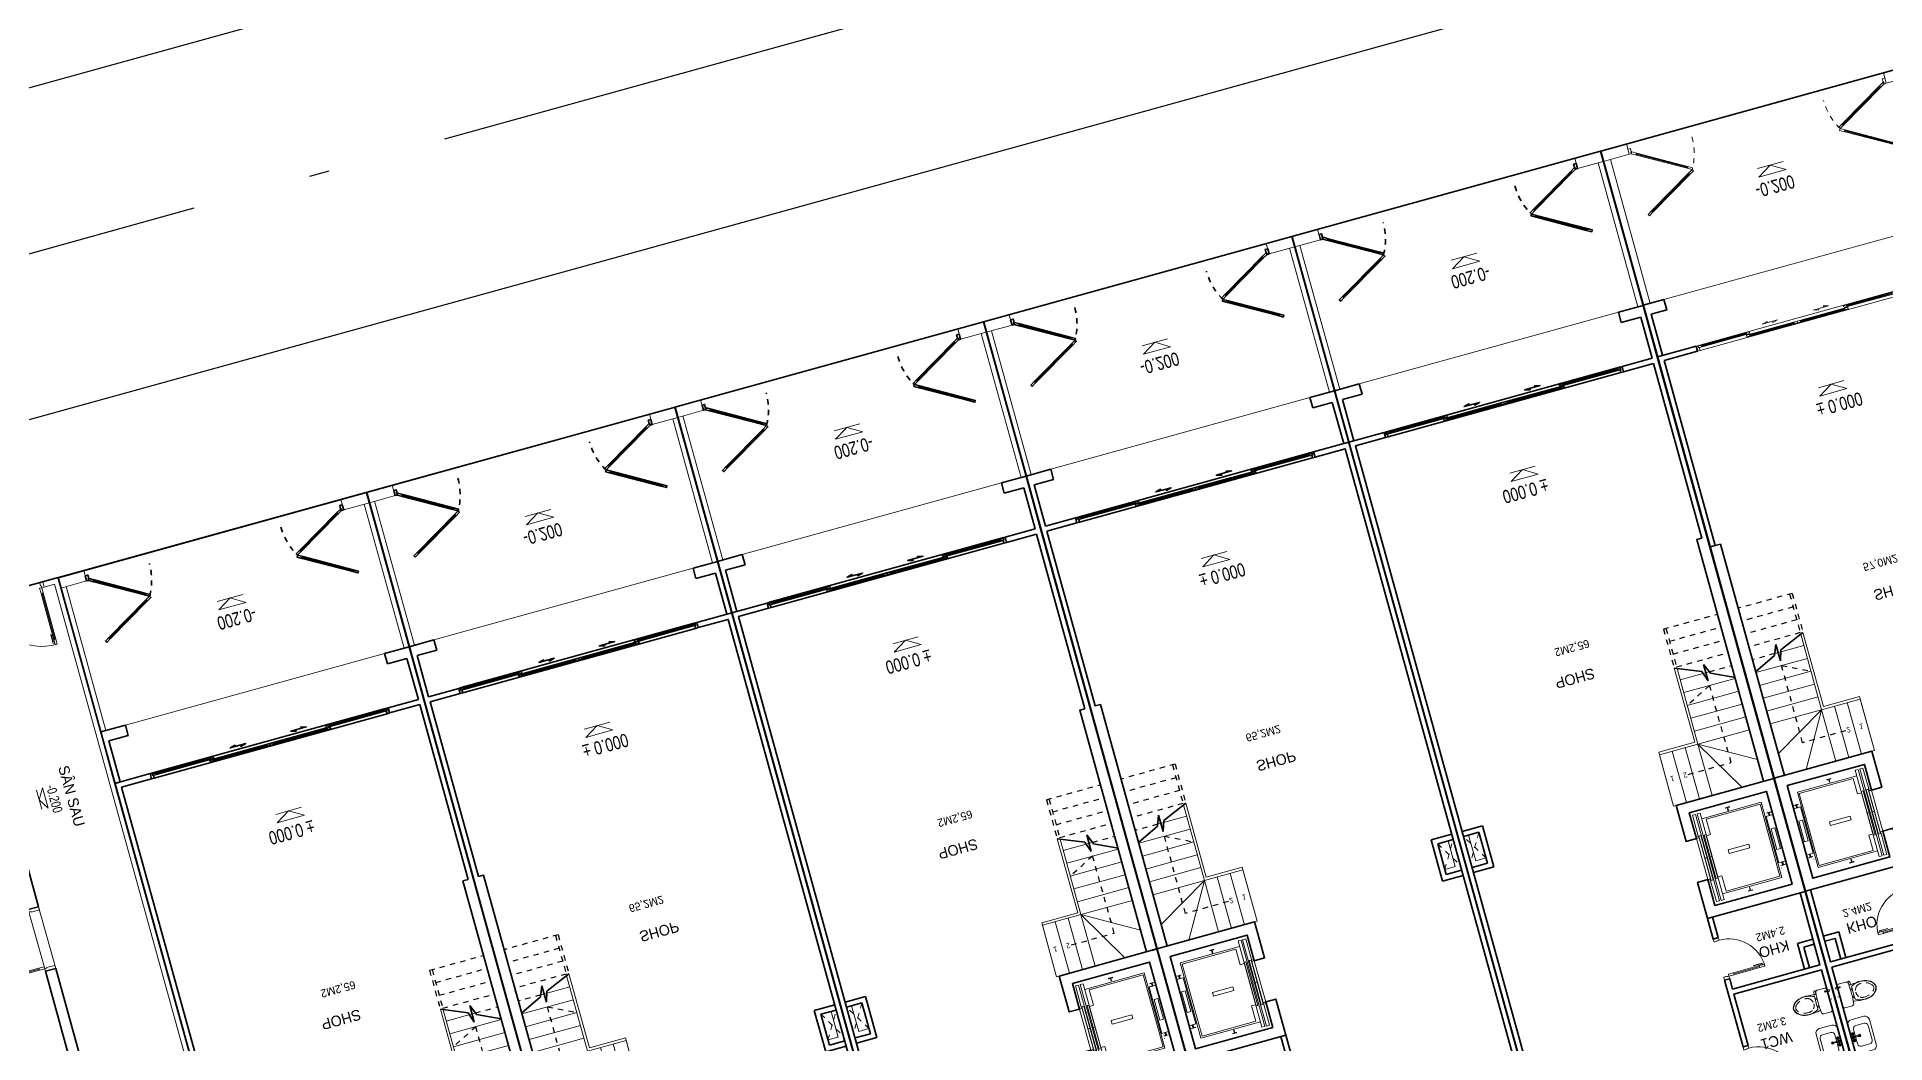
# Model space of a CAD drawing. Header units: metres. Extents: x 551291 to 569219, y 2064429 to 2066248.
# Drawn here: x 552673.73 to 552708.38, y 2065800.27 to 2065819.14 of the extents above; entities that cross this region are included whole.
import ezdxf

# ---------------------------------------------------------------- set-up
doc = ezdxf.new("R2010")
doc.units = ezdxf.units.M
for name, pattern in [('$AUDIT_BAD_LTYPE2', [0]), ('ACAD_ISO10W100', [18.5, 12, -3, 0.5, -3]), ('CENTER', [2, 1.25, -0.25, 0.25, -0.25]), ('DASHDOT2', [0.5, 0.25, -0.125, 0, -0.125]), ('HIDDEN', [0.375, 0.25, -0.125]), ('HIDDEN2', [0.1875, 0.125, -0.0625]), ('xref-thap C (mb tang 32-2)$0$HIDDEN', [0.375, 0.25, -0.125])]:
    doc.linetypes.add(name, pattern=pattern)
doc.layers.get('0').update_dxf_attribs({"linetype": 'CONTINUOUS'})
doc.layers.get('DEFPOINTS').update_dxf_attribs({"linetype": 'CONTINUOUS'})
for name, color, linetype in [('-AREA', 2, 'CONTINUOUS'), ('1-NETMANH', 8, 'CONTINUOUS'), ('APOLIC', 7, 'CONTINUOUS'), ('ChiaLo', 128, 'CENTER'), ('datOlienke', 42, 'CONTINUOUS'), ('LogDg', 7, 'CONTINUOUS'), ('LoLK', 6, 'CONTINUOUS'), ('TEXT25', 2, 'CONTINUOUS'), ('TimDg', 222, 'CONTINUOUS'), ('ViaHeS', 32, 'CONTINUOUS')]:
    doc.layers.add(name, color=color, linetype=linetype)
for name, color, linetype, lineweight in [('-CONCRETE', 1, 'CONTINUOUS', 35), ('-DIM', 9, 'CONTINUOUS', 13), ('-DOOR', 137, 'CONTINUOUS', 9), ('-FURNITURE', 46, 'CONTINUOUS', 9), ('-HATCH', 8, 'CONTINUOUS', 5), ('-HIDE', 3, 'HIDDEN', 13), ('-KH', 143, 'CONTINUOUS', 13), ('-LINE1', 7, 'CONTINUOUS', 18), ('-LINE2', 252, 'CONTINUOUS', 9), ('-TEXT', 7, 'CONTINUOUS', 15), ('-WALL', 4, 'CONTINUOUS', 35), ('text', 7, 'CONTINUOUS', 25)]:
    doc.layers.add(name, color=color, linetype=linetype, lineweight=lineweight)
doc.styles.add('1', font='arial.ttf')
doc.styles.add('SVN_AVO_thuong', font='')
doc.styles.add('T1', font='', dxfattribs={"height": 200})
doc.styles.add('vnavanth', font='', dxfattribs={"width": 0.8})
doc.styles.get('SVN_AVO_thuong').set_extended_font_data('SVN-Avo')
doc.styles.get('T1').set_extended_font_data('VNgeometric Light')
doc.styles.get('vnavanth').set_extended_font_data('.VnAvantH')

# ---------------------------------------------------------------- blocks, each defined once
blk = doc.blocks.new('A$C18091ED7')
for p, q in [((-83, -267), (-83, -300)), ((-83, -278), (-83, -288)), ((-61, -290), (-83, -290)), ((-63, -265), (-81, -265)), ((-61, -267), (-61, -300)), ((0, -42), (0, 0)), ((61, -267), (61, -300)), ((61, -290), (83, -290)), ((63, -265), (81, -265)), ((83, -267), (83, -300)), ((83, -278), (83, -288)), ((146, -27), (179, -27)), ((146, -27), (146, -30)), ((146, -30), (166, -30)), ((153, -37), (146, -30)), ((152, 0), (152, -27)), ((152, 0), (179, 0)), ((153, -37), (166, -37)), ((153, -40), (153, -37)), ((153, -40), (178, -40)), ((153, -40), (178, -40)), ((153, -40), (153, -42)), ((165, -262), (165, -290)), ((185, -30), (166, -30)), ((178, -37), (166, -37)), ((168, -260), (228, -260)), ((168, -292), (207, -292)), ((185, -30), (178, -37)), ((178, -37), (178, -40)), ((178, -40), (178, -42)), ((179, 0), (179, -27)), ((179, -27), (185, -27)), ((185, -27), (185, -30)), ((231, -274), (231, -262))]:
    blk.add_line(p, q)
for points in [[(230, -219, -0.137407), (225, -235), (222, -241, -0.236081), (198, -255, -0.051961), (-198, -255, -0.236081), (-222, -241), (-225, -235, -0.137407), (-230, -219), (-230, -72, -0.198912), (-226, -63), (-209, -46, -0.198912), (-200, -42), (0, -42), (200, -42, -0.198912), (209, -46), (226, -63, -0.198912), (230, -72)], [(144, -619, -0.212405), (26, -734, -0.027685), (-1, -739, -0.022279), (-26, -734, -0.212405), (-144, -619, -0.142796), (-167, -428, -0.093005), (-128, -309, -0.256439), (-111, -300), (0, -300), (111, -300, -0.256439), (128, -309, -0.093005), (167, -428, -0.142796)]]:
    blk.add_lwpolyline(points, format="xyb", close=True)
at = {"linetype": 'xref-thap C (mb tang 32-2)$0$HIDDEN', "ltscale": 100}
blk.add_lwpolyline([(61, -669, -0.199031), (0, -699, -0.199031), (-61, -669, -0.218924), (-132, -478, -0.153791), (-112, -404, -0.236701), (0, -348, -0.236701), (112, -404, -0.153791), (132, -478, -0.218924)], format="xyb", close=True, dxfattribs=at)
blk.add_circle((166, -78), 13.9)
for centre, radius, start, end in [((-81, -267), 1.98, 90, 180), ((-63, -267), 1.98, 0, 90), ((63, -267), 1.98, 90, 180), ((81, -267), 1.98, 0, 90), ((168, -262), 2.47, 90, 180), ((168, -290), 2.47, 180, 270), ((207, -277), 15.5, 270, 306.4659), ((168, -225), 80.1, 306.4659, 320.3123), ((228, -274), 2.47, 320.3123, 0)]:
    blk.add_arc(centre, radius, start, end)
for points in [[(-156, -259), (-157, -267), (-164, -328), (-169, -385), (-184, -528), (-136, -679), (-50, -735), (-20, -741), (0, -744)], [(156, -259), (157, -267), (164, -328), (169, -385), (184, -528), (136, -679), (50, -735), (20, -741), (0, -744)]]:
    blk.add_open_spline(points, degree=3, knots=[130.613938, 130.613938, 130.613938, 130.613938, 152.852109, 311.129351, 417.703951, 561.383393, 697.692632, 710.812262, 710.812262, 710.812262, 710.812262])
blk = doc.blocks.new('X-5M-DH-2-CORE$0$A$C75E80C28')
at = {"layer": '-LINE2', "linetype": 'Continuous', "ltscale": 2}
for p, q in [((-731, -149), (731, -149)), ((-731, -1305), (-731, -149)), ((-700, -179), (700, -179)), ((-700, -1225), (-700, -179)), ((-557, -112), (-560, -112)), ((-510, -22), (-510, -51)), ((-507, -22), (-510, -22)), ((-510, -109), (-510, -79)), ((-507, -22), (-507, -51)), ((-507, -109), (-507, -79)), ((-456, -57), (-501, -57)), ((-456, -60), (-501, -60)), ((-456, -70), (-501, -70)), ((-456, -73), (-501, -73)), ((-453, -63), (-453, -67)), ((-450, -63), (-450, -67)), ((450, -63), (450, -67)), ((453, -63), (453, -67)), ((456, -57), (501, -57)), ((456, -60), (501, -60)), ((456, -70), (501, -70)), ((456, -73), (501, -73)), ((457, -112), (460, -112)), ((507, -22), (510, -22)), ((507, -22), (507, -51)), ((507, -109), (507, -79)), ((510, -22), (510, -51)), ((510, -109), (510, -79)), ((700, -1225), (700, -179)), ((731, -1305), (731, -149)), ((840, -1305), (-840, -1305)), ((-840, -1365), (-840, -1305)), ((840, -1365), (-840, -1365)), ((-700, -1225), (-400, -1225)), ((425, -1309), (-425, -1309)), ((-425, -1343), (-425, -1309)), ((425, -1343), (-425, -1343)), ((-400, -1305), (-400, -1225)), ((0, -1309), (0, -1343)), ((700, -1225), (400, -1225)), ((400, -1305), (400, -1225)), ((425, -1343), (425, -1309)), ((840, -1365), (840, -1305)), ((840, -1395), (-840, -1395)), ((-840, -1395), (-840, -1455)), ((-840, -1455), (-435, -1455)), ((-435, -1450), (-435, -1460)), ((-435, -1450), (-400, -1450)), ((-435, -1460), (-425, -1460)), ((-435, -1490), (-435, -1500)), ((-435, -1490), (-425, -1490)), ((-435, -1500), (-400, -1500)), ((-433, -1452), (-433, -1458)), ((-433, -1452), (-402, -1452)), ((-433, -1458), (-425, -1458)), ((-433, -1492), (-433, -1498)), ((-433, -1492), (-425, -1492)), ((-433, -1498), (-402, -1498)), ((430, -1406), (-430, -1406)), ((-430, -1406), (-430, -1446)), ((430, -1446), (-430, -1446)), ((-425, -1458), (-425, -1460)), ((-425, -1490), (-425, -1492)), ((-402, -1452), (-402, -1498)), ((400, -1450), (-400, -1450)), ((-400, -1450), (-400, -1500)), ((0, -1406), (0, -1446)), ((400, -1450), (400, -1500)), ((435, -1450), (400, -1450)), ((435, -1500), (400, -1500)), ((402, -1452), (402, -1498)), ((433, -1452), (402, -1452)), ((433, -1498), (402, -1498)), ((433, -1458), (425, -1458)), ((425, -1458), (425, -1460)), ((435, -1460), (425, -1460)), ((425, -1490), (425, -1492)), ((435, -1490), (425, -1490)), ((433, -1492), (425, -1492)), ((430, -1406), (430, -1446)), ((433, -1452), (433, -1458)), ((433, -1492), (433, -1498)), ((435, -1450), (435, -1460)), ((840, -1455), (435, -1455)), ((435, -1490), (435, -1500)), ((840, -1395), (840, -1455))]:
    blk.add_line(p, q, dxfattribs=at)
for points in [[(-450, 0), (-450, -130), (450, -130), (450, 0)], [(-200, -29), (200, -29), (200, -101), (-200, -101)], [(-36, -584), (36, -584), (36, -984), (-36, -984)]]:
    blk.add_lwpolyline(points, close=True, dxfattribs=at)
for points in [[(-780, -789), (-751, -789, 0.414214), (-750, -788), (-750, -784), (-750, -780, 0.414214), (-751, -779), (-780, -779, -0.256978), (-784, -782), (-798, -782, -0.414214), (-801, -779), (-804, -749, 0.414214), (-807, -746), (-812, -746), (-812, -784), (-812, -821), (-807, -821, 0.414214), (-804, -818), (-801, -789, -0.414214), (-798, -786), (-784, -786, -0.256978), (-780, -789)], [(780, -789), (751, -789, -0.414214), (750, -788), (750, -784), (750, -780, -0.414214), (751, -779), (780, -779, 0.256978), (784, -782), (798, -782, 0.414214), (801, -779), (804, -749, -0.414214), (807, -746), (812, -746), (812, -784), (812, -821), (807, -821, -0.414214), (804, -818), (801, -789, 0.414214), (798, -786), (784, -786, 0.256978), (780, -789)]]:
    blk.add_lwpolyline(points, format="xyb", dxfattribs=at)
for centre, radius, start, end in [((-501, -51), 9.4, 180, 270), ((-501, -79), 9.4, 90, 180), ((-501, -51), 6.2, 180, 270), ((-501, -79), 6.2, 90, 180), ((-456, -63), 6.2, 0, 90), ((-456, -63), 3, 0, 90), ((-456, -67), 6.2, 270, 0), ((-456, -67), 3, 270, 0), ((456, -63), 6.2, 90, 180), ((456, -67), 6.2, 180, 270), ((456, -63), 3, 90, 180), ((456, -67), 3, 180, 270), ((501, -51), 6.2, 270, 0), ((501, -51), 9.4, 270, 0), ((501, -79), 9.4, 0, 90), ((501, -79), 6.2, 0, 90)]:
    blk.add_arc(centre, radius, start, end, dxfattribs=at)
blk = doc.blocks.new('A$C3F71457E')
at = {"layer": '-CONCRETE'}
blk.add_lwpolyline([(0, -100), (0, 400), (-1500, 400), (-1500, -1400), (0, -1400), (0, -900), (200, -900), (200, -1600), (-1700, -1600), (-1700, 600), (200, 600), (200, -100), (0, -100)], dxfattribs=at)
at = {"layer": '-LINE1'}
blk.add_line((0, -900), (0, -100), dxfattribs=at)
at = {"color": 2, "rotation": 90}
blk.add_blockref('X-5M-DH-2-CORE$0$A$C75E80C28', (-1500, -500), dxfattribs=at)
blk = doc.blocks.new('*U1202')
at = {"linetype": '$AUDIT_BAD_LTYPE2'}
for p, q in [((70, 100), (70, 600)), ((90, 600), (90, 100))]:
    blk.add_line(p, q, dxfattribs=at)
for points in [[(50, 600), (90, 600), (90, 700), (50, 700), (50, 600)], [(50, 603), (50, 100)], [(50, 100), (90, 100), (90, 0), (50, 0), (50, 100)]]:
    blk.add_lwpolyline(points)
for points in [[(118, 495), (118, 664), (90, 664), (90, 636), (113, 636), (113, 495)], [(0, 0), (50, 0), (50, -40), (60, -40), (60, -100), (0, -100)], [(800, 0), (750, 0), (750, -40), (740, -40), (740, -100), (800, -100)]]:
    blk.add_lwpolyline(points, close=True)
at = {"linetype": '$AUDIT_BAD_LTYPE2', "ltscale": 0.3}
blk.add_arc((50, 0), 700, 0, 90, dxfattribs=at)
blk = doc.blocks.new('lavabo4')
for p, q in [((241, 0), (-241, 0)), ((-327, -86), (-327, -330)), ((-200, -138), (-200, -305)), ((141, -80), (-141, -80)), ((-74, -39), (-79, -39)), ((-74, -44), (-79, -44)), ((-67, -33), (-67, -28)), ((-67, -50), (-67, -55)), ((-63, -33), (-63, -28)), ((-63, -50), (-63, -55)), ((-57, -39), (-52, -39)), ((-57, -44), (-52, -44)), ((-9, -57), (-9, -123)), ((9, -123), (9, -57)), ((57, -39), (52, -39)), ((57, -44), (52, -44)), ((63, -33), (63, -28)), ((63, -50), (63, -55)), ((68, -33), (68, -28)), ((68, -50), (68, -55)), ((74, -39), (79, -39)), ((74, -44), (79, -44)), ((200, -305), (200, -138)), ((327, -330), (327, -86)), ((-241, -416), (241, -416)), ((-141, -363), (141, -363))]:
    blk.add_line(p, q)
for centre, radius in [((-65, -42), 24.8), ((-83, -42), 5.03), ((-65, -42), 9), ((-65, -24), 5.03), ((-65, -60), 5.03), ((-47, -42), 5.03), ((0, -159), 22.8), ((0, -159), 14.1), ((0, -42), 9), ((65, -42), 24.8), ((47, -42), 5.03), ((65, -42), 9), ((65, -24), 5.03), ((65, -60), 5.03), ((83, -42), 5.03)]:
    blk.add_circle(centre, radius)
for centre, radius, start, end in [((-241, -86), 86.1, 90, 180), ((-241, -330), 86.1, 180, 270), ((-141, -138), 58.8, 90, 180), ((-141, -305), 58.8, 180, 270), ((-65, -42), 18, 105.2407, 164.2093), ((-65, -42), 18, 196.2342, 253.9047), ((-65, -42), 18, 16.4413, 74.0789), ((-65, -42), 18, 286.12, 344.0884), ((0, -42), 27, 289.6514, 250.3603), ((0, -42), 18, 300.3431, 239.7554), ((0, -123), 9, 180, 0), ((65, -42), 18, 106.12, 164.0884), ((65, -42), 18, 196.4413, 254.0789), ((65, -42), 18, 16.2342, 73.9047), ((65, -42), 18, 285.2407, 344.2093), ((141, -138), 58.8, 0, 90), ((141, -305), 58.8, 270, 0), ((241, -86), 86.1, 0, 90), ((241, -330), 86.1, 270, 0)]:
    blk.add_arc(centre, radius, start, end)
blk = doc.blocks.new('A$Cf949713d')
at = {"layer": '-LINE1'}
for p, q in [((1754, 3250), (4, 3250)), ((1004, 2250), (427, 3250)), ((1004, 3250), (1004, 2250)), ((1254, 2250), (1254, 3250)), ((1254, 3250), (1254, 2250)), ((1504, 2250), (1504, 3250)), ((1504, 3250), (1504, 2250)), ((1754, 2250), (1754, 3250)), ((1754, 3250), (1754, 2200)), ((1004, 2250), (4, 2827)), ((1004, 780), (1004, 2250)), ((1004, 2250), (1754, 2250)), ((1054, 2200), (1054, 759)), ((1054, 2200), (1754, 2200))]:
    blk.add_line(p, q, dxfattribs=at)
at = {"layer": '-LINE1', "lineweight": 18}
for p, q in [((4, 3250), (4, 1250)), ((1004, 2250), (4, 2250)), ((1004, 2000), (4, 2000)), ((1004, 1750), (4, 1750)), ((1004, 1500), (4, 1500)), ((1004, 1250), (4, 1250)), ((1004, 1000), (439, 1000))]:
    blk.add_line(p, q, dxfattribs=at)
at = {"layer": '-WALL'}
for p, q in [((426, 1032), (0, 1235)), ((505, 1160), (503, 839)), ((570, 962), (505, 1160)), ((503, 839), (426, 1032)), ((1054, 759), (570, 962))]:
    blk.add_line(p, q, dxfattribs=at)
at = {"layer": '1-NETMANH', "linetype": 'DASHDOT2'}
for p, q in [((4, 1233), (4, 0)), ((439, 1000), (4, 1000)), ((1004, 750), (4, 750)), ((1004, 0), (1004, 780)), ((1054, 0), (1054, 759)), ((1004, 500), (4, 500)), ((1004, 250), (4, 250)), ((1054, 0), (4, 0))]:
    blk.add_line(p, q, dxfattribs=at)
blk.add_lwpolyline([(1331, 2750), (496, 2750), (502, 1250), (502, 1250), (1004, 1500), (1004, 1500)], dxfattribs=at)
at = {"layer": '-TEXT', "color": 2, "style": 'vnavanth'}
for s, p in [('2', (1351, 2698)), ('1', (1600, 2698))]:
    blk.add_text(s, height=100, dxfattribs=at).set_placement(p)
blk = doc.blocks.new('*U1193')
at = {"color": 8, "ltscale": 100}
for p, q in [((50, 100), (4580, 100)), ((50, 0), (4580, 0))]:
    blk.add_line(p, q, dxfattribs=at)
at = {"ltscale": 100}
for p, q in [((105, 45), (1148, 45)), ((1148, 10), (105, 10)), ((1218, 90), (2245, 90)), ((2245, 55), (1218, 55)), ((3413, 90), (2385, 90)), ((2385, 55), (3413, 55)), ((4525, 45), (3483, 45)), ((3483, 10), (4525, 10))]:
    blk.add_line(p, q, dxfattribs=at)
for points in [[(50, 100), (0, 100), (0, 0), (50, 0), (50, 10), (35, 10), (35, 45), (50, 45)], [(4630, 0), (4580, 0), (4580, 10), (4595, 10), (4595, 45), (4580, 45), (4580, 100), (4630, 100)]]:
    blk.add_lwpolyline(points, close=True)
for points in [[(105, 32), (95, 32), (95, 22), (105, 22), (105, 10), (35, 10), (35, 45), (105, 45)], [(1148, 90), (1218, 90), (1218, 77), (1208, 77), (1208, 67), (1218, 67), (1218, 55), (1148, 55)], [(1218, 10), (1148, 10), (1148, 22), (1158, 22), (1158, 32), (1148, 32), (1148, 45), (1218, 45)], [(2245, 67), (2255, 67), (2255, 77), (2245, 77), (2245, 90), (2315, 90), (2315, 55), (2245, 55)], [(2385, 67), (2375, 67), (2375, 77), (2385, 77), (2385, 90), (2315, 90), (2315, 55), (2385, 55)], [(3483, 90), (3413, 90), (3413, 77), (3423, 77), (3423, 67), (3413, 67), (3413, 55), (3483, 55)], [(3413, 10), (3483, 10), (3483, 22), (3473, 22), (3473, 32), (3483, 32), (3483, 45), (3413, 45)], [(4525, 32), (4535, 32), (4535, 22), (4525, 22), (4525, 10), (4595, 10), (4595, 45), (4525, 45)]]:
    blk.add_lwpolyline(points, close=True, dxfattribs=at)
at = {"color": 8, "ltscale": 100}
for points in [[(1158, 32), (1158, 22), (95, 22), (95, 32)], [(1208, 67), (1208, 77), (2255, 77), (2255, 67)], [(3423, 67), (3423, 77), (2375, 77), (2375, 67)], [(3473, 32), (3473, 22), (4535, 22), (4535, 32)]]:
    blk.add_lwpolyline(points, close=True, dxfattribs=at)
for points in [[(1677, -65), (1677, -90), (1577, -65), (1877, -65), (1777, -40), (1777, -65)], [(2954, -65), (2954, -90), (3054, -65), (2754, -65), (2854, -40), (2854, -65)]]:
    blk.add_lwpolyline(points)
blk = doc.blocks.new('MAU M1SH')
at = {"layer": '-HIDE', "ltscale": 10}
for p, q in [((5120, 9000), (5420, 8500)), ((5120, 8500), (5419, 9000))]:
    blk.add_line(p, q, dxfattribs=at)
at = {"layer": '-KH'}
for p, q in [((2271, 2164), (2768, 2164)), ((2265, -1975), (2762, -1975))]:
    blk.add_line(p, q, dxfattribs=at)
for points in [[(2783, 2323), (2256, 2323), (2520, 2164)], [(2777, -1816), (2250, -1816), (2514, -1975)]]:
    blk.add_lwpolyline(points, close=True, dxfattribs=at)
for points in [[(2520, 2164), (2520, 2323), (2783, 2323), (2520, 2164)], [(2514, -1975), (2514, -1816), (2777, -1816), (2514, -1975)]]:
    blk.add_solid(points, dxfattribs=at)
at = {"layer": '-LINE1'}
for p, q in [((5320, 9000), (5120, 9000)), ((5320, 9000), (5320, 8500)), ((0, -200), (5040, -200))]:
    blk.add_line(p, q, dxfattribs=at)
at = {"layer": '-LINE1', "lineweight": 18}
for p, q in [((-480, 800), (-480, -3200)), ((5520, 800), (5520, -3200)), ((-381, -3000), (-381, -200)), ((5420, -3000), (5420, -200)), ((20, -3100), (20, -3000))]:
    blk.add_line(p, q, dxfattribs=at)
for points in [[(-480, -3200), (20, -3200), (20, -3000), (-480, -3000)], [(5020, -3200), (5520, -3200), (5520, -3000), (5020, -3000)]]:
    blk.add_lwpolyline(points, close=True, dxfattribs=at)
at = {"layer": '-WALL'}
for p, q in [((-180, 12600), (-180, 12200)), ((-80, 12600), (-80, 12100)), ((-380, 12200), (-180, 12200)), ((-380, 12100), (-80, 12100)), ((5020, 9200), (5419, 9200)), ((5020, 9200), (5020, 8400)), ((5120, 9100), (5419, 9100)), ((5120, 9100), (5120, 8500)), ((-380, 9000), (-480, 9000)), ((-480, 9000), (-480, 800)), ((5020, 8400), (5420, 8400)), ((5120, 8500), (5420, 8500)), ((-380, 900), (-380, 4300)), ((-480, 800), (-480, -200)), ((-381, 800), (205, 800)), ((-381, 0), (-381, 800)), ((205, 900), (-380, 900)), ((205, 800), (205, 900)), ((4835, 800), (4835, 900)), ((5520, 800), (5420, 800)), ((5420, 800), (5420, 0)), ((5520, -200), (5520, 800)), ((0, 0), (-381, 0)), ((0, 0), (0, -200)), ((5040, 0), (5420, 0)), ((0, -200), (-480, -200)), ((5040, -200), (5040, 0)), ((5040, -200), (5520, -200))]:
    blk.add_line(p, q, dxfattribs=at)
for points in [[(-480, 16800), (5520, 16800), (5520, -3200), (-480, -3200)], [(1320, 11600), (1420, 11600), (1420, 11200), (1320, 11200)]]:
    blk.add_lwpolyline(points, close=True, dxfattribs=at)
for points in [[(-380, 12700), (1320, 12700), (1320, 13700), (1420, 13700), (1420, 12400), (1320, 12400), (1320, 12600), (-380, 12600), (-380, 11200), (-480, 11200), (-480, 14800), (420, 14800), (420, 14600), (-380, 14600), (-380, 12700)], [(4670, 14800), (5520, 14800), (5520, 800), (4835, 800), (4835, 900), (5419, 900), (5419, 14600), (4670, 14600), (4670, 14800)], [(-380, 4300), (-280, 4300), (-280, 9000)]]:
    blk.add_lwpolyline(points, dxfattribs=at)
at = {"ltscale": 100}
for p, q in [((995, -2360), (146, -1870)), ((164, -1839), (1013, -2329)), ((4876, -1839), (4027, -2329)), ((4044, -2360), (4893, -1870)), ((995, -2460), (146, -2950)), ((164, -2980), (1013, -2490)), ((4876, -2980), (4027, -2490)), ((4044, -2460), (4893, -2950))]:
    blk.add_line(p, q, dxfattribs=at)
for points in [[(158, -1850), (149, -1845), (144, -1854), (153, -1859), (146, -1870), (60, -1820), (77, -1789), (164, -1839)], [(4882, -1850), (4891, -1845), (4896, -1854), (4887, -1859), (4893, -1870), (4980, -1820), (4962, -1789), (4876, -1839)], [(1082, -2410), (995, -2360), (1001, -2349), (1010, -2354), (1015, -2345), (1006, -2340), (1013, -2329), (1099, -2379)], [(1082, -2410), (995, -2460), (1001, -2471), (1010, -2466), (1015, -2474), (1006, -2479), (1013, -2490), (1099, -2440)], [(3958, -2410), (4044, -2360), (4038, -2349), (4030, -2354), (4025, -2345), (4033, -2340), (4027, -2329), (3940, -2379)], [(3958, -2410), (4044, -2460), (4038, -2471), (4030, -2466), (4025, -2474), (4033, -2479), (4027, -2490), (3940, -2440)], [(70, -3035), (60, -3035), (60, -3000), (20, -3000), (20, -3100), (70, -3100)], [(158, -2969), (149, -2974), (144, -2966), (153, -2961), (146, -2950), (60, -3000), (77, -3030), (164, -2980)], [(4882, -2969), (4891, -2974), (4896, -2966), (4887, -2961), (4893, -2950), (4980, -3000), (4962, -3030), (4876, -2980)], [(4970, -3035), (4980, -3035), (4980, -3000), (5020, -3000), (5020, -3100), (4970, -3100)]]:
    blk.add_lwpolyline(points, close=True, dxfattribs=at)
at = {"color": 8, "ltscale": 100}
for points in [[(1015, -2345), (1010, -2354), (144, -1854), (149, -1845)], [(4025, -2345), (4030, -2354), (4896, -1854), (4891, -1845)], [(1015, -2474), (1010, -2466), (144, -2966), (149, -2974)], [(4025, -2474), (4030, -2466), (4896, -2966), (4891, -2974)]]:
    blk.add_lwpolyline(points, close=True, dxfattribs=at)
at = {"color": 8, "linetype": 'HIDDEN', "ltscale": 10}
for centre, start, end in [((60, -3000), 0, 30), ((4980, -3000), 150, 180)]:
    blk.add_arc(centre, 1180, start, end, dxfattribs=at)
blk.add_arc((562, -2710), 580, 210, 213.4596)
at = {"layer": 'text'}
for p, q in [((-480, 10000), (-481, 10000)), ((-480, 9900), (-481, 9900))]:
    blk.add_line(p, q, dxfattribs=at)
at = {"layer": '-DOOR', "xscale": -1, "rotation": 89.99999998995061}
for p in [(1320, 14500), (1320, 12400)]:
    blk.add_blockref('*U1202', p, dxfattribs=at)
at = {"layer": '-FURNITURE', "rotation": 90}
blk.add_blockref('lavabo4', (-380, 14077), dxfattribs=at)
at = {"layer": '-FURNITURE', "xscale": -1, "rotation": 90}
blk.add_blockref('A$C18091ED7', (-423, 13273), dxfattribs=at)
at = {"layer": '-WALL', "xscale": -1, "rotation": 180}
blk.add_blockref('A$C3F71457E', (1220, 9600), dxfattribs=at)
at = {"layer": '-WALL', "color": 1}
blk.add_blockref('A$Cf949713d', (-284, 5750), dxfattribs=at)
blk.add_blockref('*U1193', (205, 800))
at = {"layer": '-TEXT', "style": '1', "width": 0.75}
for s, p in [('%%P 0.000', (2136, 2446)), ('-0.200', (2124, -1693))]:
    blk.add_text(s, height=250, dxfattribs=at).set_placement(p)
at = {"layer": 'TEXT25'}
for s, height, style, p in [('WC1', 200, 'SVN_AVO_thuong', (487, 13653)), ('3.2M2', 150, 'T1', (509, 13362)), ('KHO', 200, 'SVN_AVO_thuong', (81, 11985)), ('2.4M2', 150, 'T1', (82, 11720)), ('SHOP', 200, 'SVN_AVO_thuong', (2235, 6098)), ('65,2M2', 150, 'T1', (2182, 5560))]:
    blk.add_text(s, height=height, rotation=360, dxfattribs=dict(at, style=style)).set_placement(p)
blk = doc.blocks.new('*U1099')
at = {"linetype": '$AUDIT_BAD_LTYPE2'}
for p, q in [((70, 100), (70, 1000)), ((90, 1000), (90, 100))]:
    blk.add_line(p, q, dxfattribs=at)
for points in [[(50, 1000), (90, 1000), (90, 1100), (50, 1100), (50, 1000)], [(50, 1003), (50, 100)], [(50, 100), (90, 100), (90, 0), (50, 0), (50, 100)]]:
    blk.add_lwpolyline(points)
for points in [[(118, 895), (118, 1064), (90, 1064), (90, 1036), (113, 1036), (113, 895)], [(0, 0), (50, 0), (50, -40), (60, -40), (60, -100), (0, -100)], [(1200, 0), (1150, 0), (1150, -40), (1140, -40), (1140, -100), (1200, -100)]]:
    blk.add_lwpolyline(points, close=True)
at = {"linetype": '$AUDIT_BAD_LTYPE2', "ltscale": 0.3}
blk.add_arc((50, 0), 1100, 0, 90, dxfattribs=at)
blk = doc.blocks.new('CONG2')
at = {"layer": '-LINE1', "lineweight": 18}
blk.add_line((257137, -126793), (257137, -126693), dxfattribs=at)
at = {"ltscale": 100}
for p, q in [((255907, -126606), (256397, -125757)), ((257047, -126606), (256557, -125757)), ((256427, -125775), (255937, -126623)), ((256527, -125775), (257017, -126623))]:
    blk.add_line(p, q, dxfattribs=at)
at = {"color": 8, "ltscale": 100}
for points in [[(256412, -125755), (256421, -125760), (255921, -126626), (255912, -126621)], [(256541, -125755), (256533, -125760), (257033, -126626), (257041, -126621)]]:
    blk.add_lwpolyline(points, close=True, dxfattribs=at)
at = {"ltscale": 100}
for points in [[(256477, -125688), (256427, -125775), (256416, -125768), (256421, -125760), (256412, -125755), (256407, -125763), (256397, -125757), (256447, -125671)], [(256477, -125688), (256527, -125775), (256538, -125768), (256533, -125760), (256541, -125755), (256546, -125763), (256557, -125757), (256507, -125671)], [(255917, -126612), (255912, -126621), (255921, -126626), (255926, -126617), (255937, -126623), (255887, -126710), (255857, -126693), (255907, -126606)], [(257036, -126612), (257041, -126621), (257033, -126626), (257028, -126617), (257017, -126623), (257067, -126710), (257097, -126693), (257047, -126606)], [(257087, -126728), (257097, -126728), (257097, -126693), (257137, -126693), (257137, -126793), (257087, -126793)]]:
    blk.add_lwpolyline(points, close=True, dxfattribs=at)
blk = doc.blocks.new('*U1106')
at = {"ltscale": 10}
for p, q in [((0, 1600), (0, 0)), ((200, 1555), (200, 45)), ((400, 1555), (400, 0)), ((400, 0), (0, 0))]:
    blk.add_line(p, q, dxfattribs=at)
for points in [[(400, 1600), (400, 1555), (50, 1555), (50, 1540), (0, 1540), (0, 1600)], [(400, 0), (400, 45), (50, 45), (50, 60), (0, 60), (0, 0)]]:
    blk.add_lwpolyline(points, close=True, dxfattribs=at)
blk = doc.blocks.new('Sink_Cicle')
blk.add_lwpolyline([(17, -50), (-17, -50), (-18, -252), (17, -252)], close=True)
blk.add_circle((0, -300), 17.5)
at = {"layer": 'DEFPOINTS'}
blk.add_line((0, -100), (0, 0), dxfattribs=at)
blk.add_wipeout([(17, -50), (-17, -50), (-18, -252), (17, -252)])
at = {"layer": '-FURNITURE', "linetype": 'Continuous'}
blk.add_ellipse((0, -300), major_axis=(-325, 0), ratio=0.584615, dxfattribs=at)
blk.add_line((-18, -237), (17, -237))
blk = doc.blocks.new('*U1109')
for points in [[(22, 564), (22, 734), (50, 734), (50, 706), (27, 706), (27, 564)], [(0, 0), (50, 0), (50, -40), (60, -40), (60, -246), (0, -246)], [(1599, 0), (1549, 0), (1549, -40), (1539, -40), (1539, -246), (1599, -246)]]:
    blk.add_lwpolyline(points, close=True)
for points in [[(50, 670), (90, 670), (90, 770), (50, 770), (50, 670)], [(50, 673), (50, 100)], [(1549, 629), (1509, 629), (1509, 729), (1549, 729), (1549, 629)], [(1549, 632), (1549, 100)], [(50, 100), (90, 100), (90, 0), (50, 0), (50, 100)], [(1549, 100), (1509, 100), (1509, 0), (1549, 0), (1549, 100)]]:
    blk.add_lwpolyline(points)
at = {"ltscale": 0.3}
for points in [[(820, 0, 0.414214), (50, 770, 0.414214)], [(820, 0, -0.414214), (1549, 729, -0.414214)]]:
    blk.add_lwpolyline(points, format="xyb", dxfattribs=at)
at = {"layer": 'APOLIC', "linetype": '$AUDIT_BAD_LTYPE2'}
for p, q in [((70, 100), (70, 670)), ((90, 670), (90, 100)), ((1509, 629), (1509, 100)), ((1529, 100), (1529, 629))]:
    blk.add_line(p, q, dxfattribs=at)
blk = doc.blocks.new('*U1117')
at = {"linetype": '$AUDIT_BAD_LTYPE2'}
for p, q in [((70, 100), (70, 1000)), ((90, 1000), (90, 100))]:
    blk.add_line(p, q, dxfattribs=at)
for points in [[(50, 1000), (90, 1000), (90, 1100), (50, 1100), (50, 1000)], [(50, 1003), (50, 100)], [(50, 100), (90, 100), (90, 0), (50, 0), (50, 100)]]:
    blk.add_lwpolyline(points)
for points in [[(118, 895), (118, 1064), (90, 1064), (90, 1036), (113, 1036), (113, 895)], [(0, 0), (50, 0), (50, -40), (60, -40), (60, -200), (0, -200)], [(1200, 0), (1150, 0), (1150, -40), (1140, -40), (1140, -200), (1200, -200)]]:
    blk.add_lwpolyline(points, close=True)
at = {"linetype": '$AUDIT_BAD_LTYPE2', "ltscale": 0.3}
blk.add_arc((50, 0), 1100, 0, 90, dxfattribs=at)
blk = doc.blocks.new('D12')
at = {"layer": '-DOOR'}
for p, q in [((0, 200), (1200, 200)), ((0, 100), (1200, 100)), ((0, 0), (1200, 0))]:
    blk.add_line(p, q, dxfattribs=at)
at = {"layer": '-LINE2', "linetype": 'HIDDEN2', "ltscale": 10}
for p, q in [((0, 200), (0, 800)), ((0, 800), (600, 200)), ((1200, 800), (600, 200)), ((1200, 200), (1200, 800)), ((0, 200), (160, 500)), ((160, 500), (439, 500)), ((600, 200), (439, 500)), ((600, 200), (761, 500)), ((1040, 500), (761, 500)), ((1200, 200), (1040, 500))]:
    blk.add_line(p, q, dxfattribs=at)
blk = doc.blocks.new('MAU M9SH')
at = {"layer": '-HATCH'}
h = blk.add_hatch(color=252, dxfattribs=at)
h.dxf.hatch_style = 1
edge = h.paths.add_edge_path()
edge.add_arc((6050, -4750), 24.6, 0, 360)
at = {"layer": '-CONCRETE'}
for centre, radius in [((7671, -265, 0), 13), ((7720, -356, 0), 55), ((7709, -265, 0), 13), ((7751, -265, 0), 13), ((7720, -477, 0), 55), ((277, -10308, 0), 55), ((365, -10419), 55), ((354, -10258, 0), 13), ((369, -10300, 0), 13), ((388, -10338, 0), 13)]:
    blk.add_circle(centre, radius, dxfattribs=at)
at = {"layer": '-DOOR'}
for p, q in [((3787, -12250), (6787, -12250)), ((3787, -12450), (6787, -12450)), ((3837, -12350), (4653, -12350)), ((5953, -12350), (6737, -12350))]:
    blk.add_line(p, q, dxfattribs=at)
for points in [[(3837, -12450), (3787, -12450), (3787, -12250), (3837, -12250)], [(6737, -12450), (6787, -12450), (6787, -12250), (6737, -12250)]]:
    blk.add_lwpolyline(points, close=True, dxfattribs=at)
at = {"layer": '-FURNITURE'}
blk.add_lwpolyline([(7200, -2050), (7800, -2050), (7800, -1100), (7200, -1100)], close=True, dxfattribs=at)
at = {"layer": '-HATCH'}
blk.add_line((3487, -13450), (7087, -13450), dxfattribs=at)
blk.add_lwpolyline([(2850, 0), (4050, 0), (4050, -200), (2850, -200)], close=True, dxfattribs=at)
at = {"layer": '-KH'}
for p, q in [((734, 547), (1102, 547)), ((3519, -7079), (3887, -7079)), ((4970, -13203), (5338, -13203)), ((5128, -14568), (5496, -14568))]:
    blk.add_line(p, q, dxfattribs=at)
for points in [[(1113, 664), (722, 664), (918, 547)], [(3898, -6962), (3508, -6962), (3703, -7079)], [(5349, -13085), (4959, -13085), (5154, -13203)], [(5507, -14451), (5117, -14451), (5312, -14568)]]:
    blk.add_lwpolyline(points, close=True, dxfattribs=at)
at = {"layer": '-KH', "linetype": 'HIDDEN2', "ltscale": 5}
for points in [[(7300, -7109), (7300, -4750), (6075, -4750)], [(6800, -7000), (7300, -7109)]]:
    blk.add_lwpolyline(points, dxfattribs=at)
at = {"layer": '-KH'}
blk.add_circle((6050, -4750), 24.6, dxfattribs=at)
for points in [[(918, 547), (918, 664), (1113, 664), (918, 547)], [(3703, -7079), (3703, -6962), (3898, -6962), (3703, -7079)], [(5154, -13203), (5154, -13085), (5349, -13085), (5154, -13203)], [(5312, -14568), (5312, -14451), (5507, -14451), (5312, -14568)]]:
    blk.add_solid(points, dxfattribs=at)
at = {"layer": '-LINE1', "linetype": 'Continuous', "ltscale": 10}
for p, q in [((-3000, 500), (-2900, 500)), ((6901, -15419), (6896, -15519))]:
    blk.add_line(p, q, dxfattribs=at)
at = {"layer": '-LINE1'}
for p, q in [((6050, -5250), (6050, -4250)), ((6050, -4250), (6100, -4250)), ((6300, -4250), (6300, -5250)), ((6550, -4250), (6550, -5250)), ((6800, -4250), (6800, -7203)), ((6800, -5250), (7377, -4250)), ((6800, -5250), (7800, -4673)), ((6800, -5250), (6050, -5250)), ((6750, -5300), (6050, -5300)), ((6300, -5250), (7800, -5250)), ((6750, -7224), (6750, -5300)), ((6800, -7214), (6800, -5250)), ((6800, -5500), (7800, -5500)), ((6800, -5750), (7800, -5750)), ((6800, -6000), (7800, -6000)), ((6800, -6250), (7800, -6250)), ((6800, -6500), (7800, -6500)), ((6800, -6750), (7800, -6750)), ((6800, -7000), (7800, -7000))]:
    blk.add_line(p, q, dxfattribs=at)
at = {"layer": '-LINE1', "linetype": 'Continuous', "ltscale": 10}
for points in [[(7900, 0), (7900, 1900), (-2900, 1900), (-2900, 1700)], [(-2900, 500), (-2900, -10011), (2039, -15189), (3405, -15254), (3400, -15354)], [(6901, -15419), (7900, -15466), (7900, -13450)]]:
    blk.add_lwpolyline(points, dxfattribs=at)
at = {"layer": '-LINE1'}
blk.add_arc((6050, -5275), 25, 90, 270, dxfattribs=at)
at = {"layer": '-LINE2'}
blk.add_line((6200, -1950), (6200, -1150), dxfattribs=at)
at = {"layer": '-WALL'}
for p, q in [((0, 0), (2850, 0)), ((0, -1620), (0, 0)), ((2850, -200), (2850, 0)), ((4050, 0), (6611, 0)), ((6611, -200), (6611, 0)), ((7411, 0), (8000, 0)), ((7411, -200), (7411, 0)), ((8000, 0), (8000, -13450)), ((200, -200), (2850, -200)), ((200, -1620), (200, -200)), ((2850, -200), (2850, 0)), ((4050, -200), (4050, 0)), ((4050, -200), (4050, 0)), ((4050, -200), (6100, -200)), ((6100, -1150), (6100, -200)), ((6200, -200), (6611, -200)), ((6200, -1150), (6200, -200)), ((7411, -200), (7800, -200)), ((7650, -1030), (7650, -200)), ((7800, -200), (7800, -2050)), ((7650, -1030), (7800, -1030)), ((6200, -1150), (6100, -1150)), ((0, -1620), (200, -1620)), ((6100, -2050), (6100, -1950)), ((6200, -1950), (6100, -1950)), ((6200, -2050), (6200, -1950)), ((0, -4300), (0, -2820)), ((0, -2820), (200, -2820)), ((200, -4300), (200, -2820)), ((0, -4300), (200, -4300)), ((7800, -4250), (7800, -12250)), ((0, -6650), (0, -5500)), ((0, -5500), (200, -5500)), ((200, -6650), (200, -5500)), ((0, -6650), (200, -6650)), ((0, -10461), (0, -7850)), ((0, -7850), (200, -7850)), ((200, -10381), (200, -7850)), ((550, -10105), (200, -10105)), ((450, -10205), (200, -10205)), ((200, -10381), (1982, -12250)), ((450, -10643), (450, -10205)), ((550, -10748), (550, -10105)), ((0, -10461), (2851, -13450)), ((3787, -12250), (1982, -12250)), ((3787, -12450), (2173, -12450)), ((2173, -12450), (2936, -13250)), ((3787, -12450), (3787, -12250)), ((7800, -12250), (6787, -12250)), ((6787, -12450), (6787, -12250)), ((7800, -12450), (6787, -12450)), ((7800, -12450), (7800, -13250)), ((3487, -13450), (2851, -13450)), ((3487, -13250), (2936, -13250)), ((3487, -13250), (3487, -13450)), ((7800, -13250), (7087, -13250)), ((7087, -13250), (7087, -13450)), ((8000, -13450), (7087, -13450))]:
    blk.add_line(p, q, dxfattribs=at)
blk.add_lwpolyline([(-3000, 2000), (-3000, -10051), (1994, -15287), (8000, -15571), (8000, 2000)], close=True, dxfattribs=at)
blk.add_lwpolyline([(6750, -7224), (7800, -7004)], dxfattribs=at)
at = {"layer": '-DOOR'}
for name, p, rotation in [('*U1099', (-2900, 1700), 270), ('*U1117', (4050, -200), 180), ('CONG2', (-243987, 123238), 357.3018178901129)]:
    blk.add_blockref(name, p, dxfattribs=dict(at, rotation=rotation))
at = {"layer": '-DOOR', "xscale": 0.5000000000000001, "yscale": 0.5000000000000001, "zscale": 0.5000000000000001, "rotation": 270}
blk.add_blockref('*U1106', (6611, 0), dxfattribs=at)
at = {"layer": '-DOOR', "xscale": -1}
for name, p, rotation in [('*U1202', (6200, -1950), 269.9999999899506), ('CONG2', (266244, 99142), 357.2904536216293)]:
    blk.add_blockref(name, p, dxfattribs=dict(at, rotation=rotation))
at = {"layer": '-DOOR', "xscale": -0.8130081300813009, "yscale": 0.8130081300813009, "zscale": 0.8130081300813009}
blk.add_blockref('*U1109', (5953, -12250), dxfattribs=at)
at = {"layer": '-FURNITURE', "rotation": 270}
blk.add_blockref('A$C18091ED7', (7622, -650), dxfattribs=at)
at = {"layer": '-WALL', "rotation": 180}
blk.add_blockref('A$C3F71457E', (6300, -3650), dxfattribs=at)
at = {"rotation": 270}
for p in [(0, -1620), (0, -4300), (0, -6650)]:
    blk.add_blockref('D12', p, dxfattribs=at)
at = {"layer": '-TEXT', "color": 2, "style": 'vnavanth'}
blk.add_text('S¢N SAU', height=200, dxfattribs=at).set_placement((426, 1049))
at = {"layer": '-TEXT', "style": '1', "width": 0.75}
for s, p in [('-0.200', (709, 735)), ('%%P 0.000', (3494, -6891)), ('-0.050', (4945, -13015)), ('-0.200', (5103, -14381))]:
    blk.add_text(s, height=180, dxfattribs=at).set_placement(p)
at = {"layer": '-TEXT', "style": 'T1', "width": 0.7}
for s, p in [('1', (6139, -4698)), ('3', (6639, -4698)), ('5', (7342, -4714)), ('7', (7342, -5464)), ('9', (7342, -5964)), ('11', (7342, -6464)), ('13', (7342, -6964))]:
    blk.add_text(s, height=120, rotation=360, dxfattribs=at).set_placement(p)
at = {"layer": 'TEXT25'}
for s, height, rotation, style, p in [('WC1', 200, 360, 'SVN_AVO_thuong', (6495, -978)), ('3M2', 150, 360, 'T1', (6567, -1252)), ('SHOP', 200, 0, 'SVN_AVO_thuong', (3444, -6350)), ('78,2M2', 150, 360, 'T1', (3397, -6618))]:
    blk.add_text(s, height=height, rotation=rotation, dxfattribs=dict(at, style=style)).set_placement(p)
at = {"layer": '-FURNITURE', "xscale": -1, "rotation": 269.9963422654919}
blk.add_blockref('Sink_Cicle', (7800, -1575), dxfattribs=at)
at = {"layer": '-WALL'}
for q in [(7580, -200), (7800, -1100)]:
    blk.add_line((7580, -1100), q, dxfattribs=at)
blk = doc.blocks.new('*U1205')
at = {"color": 8, "ltscale": 100}
for p, q in [((50, 100), (3851, 100)), ((50, 0), (3851, 0))]:
    blk.add_line(p, q, dxfattribs=at)
at = {"ltscale": 100}
for p, q in [((105, 45), (965, 45)), ((965, 10), (105, 10)), ((1035, 90), (1880, 90)), ((1880, 55), (1035, 55)), ((2865, 90), (2020, 90)), ((2020, 55), (2865, 55)), ((3796, 45), (2935, 45)), ((2935, 10), (3796, 10))]:
    blk.add_line(p, q, dxfattribs=at)
for points in [[(50, 100), (0, 100), (0, 0), (50, 0), (50, 10), (35, 10), (35, 45), (50, 45)], [(3901, 0), (3851, 0), (3851, 10), (3866, 10), (3866, 45), (3851, 45), (3851, 100), (3901, 100)]]:
    blk.add_lwpolyline(points, close=True)
for points in [[(105, 32), (95, 32), (95, 22), (105, 22), (105, 10), (35, 10), (35, 45), (105, 45)], [(965, 90), (1035, 90), (1035, 77), (1025, 77), (1025, 67), (1035, 67), (1035, 55), (965, 55)], [(1035, 10), (965, 10), (965, 22), (975, 22), (975, 32), (965, 32), (965, 45), (1035, 45)], [(1880, 67), (1890, 67), (1890, 77), (1880, 77), (1880, 90), (1950, 90), (1950, 55), (1880, 55)], [(2020, 67), (2010, 67), (2010, 77), (2020, 77), (2020, 90), (1950, 90), (1950, 55), (2020, 55)], [(2935, 90), (2865, 90), (2865, 77), (2875, 77), (2875, 67), (2865, 67), (2865, 55), (2935, 55)], [(2865, 10), (2935, 10), (2935, 22), (2925, 22), (2925, 32), (2935, 32), (2935, 45), (2865, 45)], [(3796, 32), (3806, 32), (3806, 22), (3796, 22), (3796, 10), (3866, 10), (3866, 45), (3796, 45)]]:
    blk.add_lwpolyline(points, close=True, dxfattribs=at)
at = {"color": 8, "ltscale": 100}
for points in [[(975, 32), (975, 22), (95, 22), (95, 32)], [(1025, 67), (1025, 77), (1890, 77), (1890, 67)], [(2875, 67), (2875, 77), (2010, 77), (2010, 67)], [(2925, 32), (2925, 22), (3806, 22), (3806, 32)]]:
    blk.add_lwpolyline(points, close=True, dxfattribs=at)
for points in [[(1405, -65), (1405, -90), (1305, -65), (1605, -65), (1505, -40), (1505, -65)], [(2496, -65), (2496, -90), (2596, -65), (2296, -65), (2396, -40), (2396, -65)]]:
    blk.add_lwpolyline(points)
blk = doc.blocks.new('MAU M1G SH')
at = {"layer": '-KH'}
for p, q in [((-2349, 2164), (-1852, 2164)), ((-2355, -2099), (-1858, -2099))]:
    blk.add_line(p, q, dxfattribs=at)
for points in [[(-1837, 2323), (-2364, 2323), (-2100, 2164)], [(-1843, -1940), (-2370, -1940), (-2106, -2099)]]:
    blk.add_lwpolyline(points, close=True, dxfattribs=at)
for points in [[(-2100, 2164), (-2100, 2323), (-1837, 2323), (-2100, 2164)], [(-2106, -2099), (-2106, -1940), (-1843, -1940), (-2106, -2099)]]:
    blk.add_solid(points, dxfattribs=at)
at = {"layer": '-LINE1', "lineweight": 18}
for p, q in [((-5100, 800), (-5100, -3200)), ((-5001, 800), (-5100, 800)), ((-5100, 800), (-5100, -3200)), ((-4967, 800), (-5067, 800)), ((-4967, -3000), (-4967, -200))]:
    blk.add_line(p, q, dxfattribs=at)
at = {"layer": '-LINE1'}
blk.add_line((-4701, -200), (0, -200), dxfattribs=at)
at = {"layer": '-LINE1', "lineweight": 18}
for points in [[(-5100, -3200), (-4600, -3200), (-4600, -3000), (-5100, -3000)], [(400, -3200), (900, -3200), (900, -3000), (400, -3000)]]:
    blk.add_lwpolyline(points, close=True, dxfattribs=at)
at = {"layer": '-WALL'}
for p, q in [((-4801, 12600), (-4801, 12200)), ((-4701, 12600), (-4701, 12100)), ((-5001, 12200), (-4801, 12200)), ((-5001, 12100), (-4701, 12100)), ((-4901, 9000), (-5100, 9000)), ((-5100, 9000), (-5100, 800)), ((-4901, 4500), (-4901, 9000)), ((-4901, 4500), (-5100, 4500)), ((-5001, 4500), (-5100, 4500)), ((-5001, 900), (-5001, 4500)), ((-5100, 800), (-4351, 800)), ((-4351, 900), (-5001, 900)), ((-4351, 800), (-4351, 900))]:
    blk.add_line(p, q, dxfattribs=at)
blk.add_lwpolyline([(-5100, 16800), (1900, 16800), (1900, -3200), (-5100, -3200)], close=True, dxfattribs=at)
for points in [[(-5001, 12700), (-3301, 12700), (-3301, 13700), (-3200, 13700), (-3200, 12400), (-3301, 12400), (-3301, 12600), (-5001, 12600), (-5001, 11200), (-5100, 11200), (-5100, 14800), (-4201, 14800), (-4201, 14600), (-5001, 14600), (-5001, 12700)], [(-5100, 800), (-5100, -200), (-4701, -200), (-4701, 0), (-5001, 0), (-5001, 800)]]:
    blk.add_lwpolyline(points, dxfattribs=at)
at = {"ltscale": 100}
for p, q in [((-3625, -2360), (-4474, -1870)), ((-4456, -1839), (-3608, -2329)), ((256, -1839), (-593, -2329)), ((-576, -2360), (273, -1870)), ((-3625, -2460), (-4474, -2950)), ((-4456, -2980), (-3608, -2490)), ((256, -2980), (-593, -2490)), ((-576, -2460), (273, -2950))]:
    blk.add_line(p, q, dxfattribs=at)
for points in [[(-4463, -1850), (-4471, -1845), (-4476, -1854), (-4468, -1859), (-4474, -1870), (-4560, -1820), (-4543, -1789), (-4456, -1839)], [(-3538, -2410), (-3625, -2360), (-3619, -2349), (-3610, -2354), (-3605, -2345), (-3614, -2340), (-3608, -2329), (-3521, -2379)], [(-3538, -2410), (-3625, -2460), (-3619, -2471), (-3610, -2466), (-3605, -2474), (-3614, -2479), (-3608, -2490), (-3521, -2440)], [(-662, -2410), (-576, -2360), (-582, -2349), (-591, -2354), (-596, -2345), (-587, -2340), (-593, -2329), (-680, -2379)], [(-662, -2410), (-576, -2460), (-582, -2471), (-591, -2466), (-596, -2474), (-587, -2479), (-593, -2490), (-680, -2440)], [(-4550, -3035), (-4560, -3035), (-4560, -3000), (-4600, -3000), (-4600, -3100), (-4550, -3100)], [(-4463, -2969), (-4471, -2974), (-4476, -2966), (-4468, -2961), (-4474, -2950), (-4560, -3000), (-4543, -3030), (-4456, -2980)], [(262, -2969), (270, -2974), (275, -2966), (267, -2961), (273, -2950), (360, -3000), (342, -3030), (256, -2980)], [(350, -3035), (360, -3035), (360, -3000), (400, -3000), (400, -3100), (350, -3100)]]:
    blk.add_lwpolyline(points, close=True, dxfattribs=at)
at = {"color": 8, "ltscale": 100}
for points in [[(-3605, -2345), (-3610, -2354), (-4476, -1854), (-4471, -1845)], [(-596, -2345), (-591, -2354), (275, -1854), (270, -1845)], [(-3605, -2474), (-3610, -2466), (-4476, -2966), (-4471, -2974)], [(-596, -2474), (-591, -2466), (275, -2966), (270, -2974)]]:
    blk.add_lwpolyline(points, close=True, dxfattribs=at)
at = {"color": 8, "linetype": 'HIDDEN', "ltscale": 10}
for centre, start, end in [((-4560, -3000), 0, 30), ((360, -3000), 150, 180)]:
    blk.add_arc(centre, 1180, start, end, dxfattribs=at)
at = {"layer": 'text'}
for p, q in [((-5100, 10000), (-5102, 10000)), ((-5100, 9900), (-5102, 9900))]:
    blk.add_line(p, q, dxfattribs=at)
at = {"layer": '-DOOR', "xscale": -1, "rotation": 89.99999998995061}
blk.add_blockref('*U1202', (-3300, 12400), dxfattribs=at)
at = {"layer": '-FURNITURE', "rotation": 90}
blk.add_blockref('lavabo4', (-5001, 14077), dxfattribs=at)
at = {"layer": '-FURNITURE', "xscale": -1, "rotation": 90}
blk.add_blockref('A$C18091ED7', (-5043, 13273), dxfattribs=at)
at = {"layer": '-WALL', "xscale": -1, "rotation": 180}
blk.add_blockref('A$C3F71457E', (-3400, 9600), dxfattribs=at)
at = {"layer": '-WALL', "color": 1}
blk.add_blockref('A$Cf949713d', (-4904, 5750), dxfattribs=at)
blk.add_blockref('*U1205', (-4351, 800))
at = {"layer": '-TEXT', "style": '1', "width": 0.75}
for s, p in [('%%P 0.000', (-2484, 2446)), ('-0.200', (-2496, -1817))]:
    blk.add_text(s, height=250, dxfattribs=at).set_placement(p)
at = {"layer": 'TEXT25'}
for s, height, style, p in [('KHO', 200, 'SVN_AVO_thuong', (-4539, 11986)), ('2.4M2', 150, 'T1', (-4538, 11720)), ('SHOP', 200, 'SVN_AVO_thuong', (-2385, 6098)), ('57,0M2', 150, 'T1', (-2438, 5560))]:
    blk.add_text(s, height=height, rotation=360, dxfattribs=dict(at, style=style)).set_placement(p)

msp = doc.modelspace()

# ---------------------------------------------------------------- linework, layer by layer
at = {"layer": 'ChiaLo', "ltscale": 5}
for points in [[(552713.707, 2065778.444), (552703.045, 2065816.997)], [(552707.924, 2065776.845), (552697.262, 2065815.398)], [(552702.141, 2065775.246), (552691.479, 2065813.798)], [(552696.358, 2065773.646), (552685.697, 2065812.199)], [(552690.576, 2065772.047), (552679.914, 2065810.6)], [(552684.793, 2065770.448), (552674.131, 2065809)]]:
    msp.add_lwpolyline(points, dxfattribs=at)
at = {"layer": 'datOlienke'}
msp.add_lwpolyline([(552769.357, 2065830.164), (552762.838, 2065833.533), (552659.284, 2065804.895), (552655.83, 2065798.752), (552664.023, 2065769.891), (552670.208, 2065766.414), (552776.483, 2065795.805), (552779.602, 2065801.84)], close=True, dxfattribs=at)
at = {"layer": 'LogDg'}
msp.add_lwpolyline([(552635.592, 2065848.074), (552644.054, 2065818.265, 0.412228), (552653.883, 2065812.739), (552759.156, 2065841.853, 0.43702), (552764.547, 2065852.284), (552753.289, 2065883.409, 0.391769), (552743.634, 2065888.399), (552642.547, 2065860.443, 0.416202)], format="xyb", close=True, dxfattribs=at)
msp.add_lwpolyline([(552782.286, 2065803.238), (552772.052, 2065831.534, 0.391769), (552762.397, 2065836.523), (552655.626, 2065806.995, 0.416202), (552650.062, 2065797.1), (552658.255, 2065768.24, 0.412228), (552668.083, 2065762.714), (552776.896, 2065792.807, 0.43702), (552782.286, 2065803.238)], format="xyb", dxfattribs=at)
at = {"layer": 'LoLK'}
for points in [[(552708.828, 2065818.596), (552703.045, 2065816.997), (552708.376, 2065797.721), (552714.159, 2065799.32)], [(552703.045, 2065816.997), (552697.262, 2065815.398), (552702.593, 2065796.121), (552708.376, 2065797.721)], [(552697.262, 2065815.398), (552691.479, 2065813.798), (552696.81, 2065794.522), (552702.593, 2065796.121)], [(552691.479, 2065813.798), (552685.697, 2065812.199), (552691.027, 2065792.923), (552696.81, 2065794.522)], [(552685.697, 2065812.199), (552679.914, 2065810.6), (552685.245, 2065791.323), (552691.027, 2065792.923)], [(552679.914, 2065810.6), (552674.131, 2065809), (552679.462, 2065789.724), (552685.245, 2065791.323)], [(552674.131, 2065809), (552659.284, 2065804.895), (552655.83, 2065798.752), (552657.469, 2065792.98), (552677.063, 2065798.398)]]:
    msp.add_lwpolyline(points, close=True, dxfattribs=at)
at = {"layer": 'TimDg', "linetype": 'ACAD_ISO10W100', "ltscale": 0.75}
msp.add_lwpolyline([(552641.26, 2065806.135), (552771.41, 2065842.129)], dxfattribs=at)
at = {"layer": 'ViaHeS'}
msp.add_lwpolyline([(552769.357, 2065830.164), (552762.838, 2065833.533), (552659.284, 2065804.895), (552655.83, 2065798.752), (552664.023, 2065769.891), (552670.208, 2065766.414), (552776.483, 2065795.805), (552779.602, 2065801.84)], close=True, dxfattribs=at)

# ---------------------------------------------------------------- block references
at = {"layer": '-DIM', "xscale": -0.001, "yscale": 0.001, "zscale": 0.001, "rotation": 195.4590241109359}
msp.add_blockref('MAU M1G SH', (552708.814, 2065815.273), dxfattribs=at)
at = {"layer": '-WALL', "zscale": 0.001}
for p, xscale, yscale, rotation in [((552703.431, 2065813.783), 0.001, 0.001, 195.4590239273868), ((552692.791, 2065810.84), -0.001, 0.0009999999999999998, 195.4590240676284), ((552691.865, 2065810.584), 0.001, 0.001, 195.4590239273868), ((552681.227, 2065807.641), -0.001, 0.0009999999999999998, 195.4590240676284)]:
    msp.add_blockref('MAU M1SH', p, dxfattribs=dict(at, xscale=xscale, yscale=yscale, rotation=rotation))

# ---------------------------------------------------------------- next in the draw order: block references
at = {"layer": '-AREA', "xscale": 0.001, "yscale": 0.001, "zscale": 0.001, "rotation": 285.4590240794316}
msp.add_blockref('MAU M9SH', (552673.003, 2065805.576), dxfattribs=at)

# ---------------------------------------------------------------- next in the draw order: block references
at = {"layer": '-WALL', "xscale": 0.001, "yscale": 0.001, "zscale": 0.001, "rotation": 195.4590240899723}
msp.add_blockref('MAU M1SH', (552680.301, 2065807.385), dxfattribs=at)

doc.saveas('drawing.dxf')
